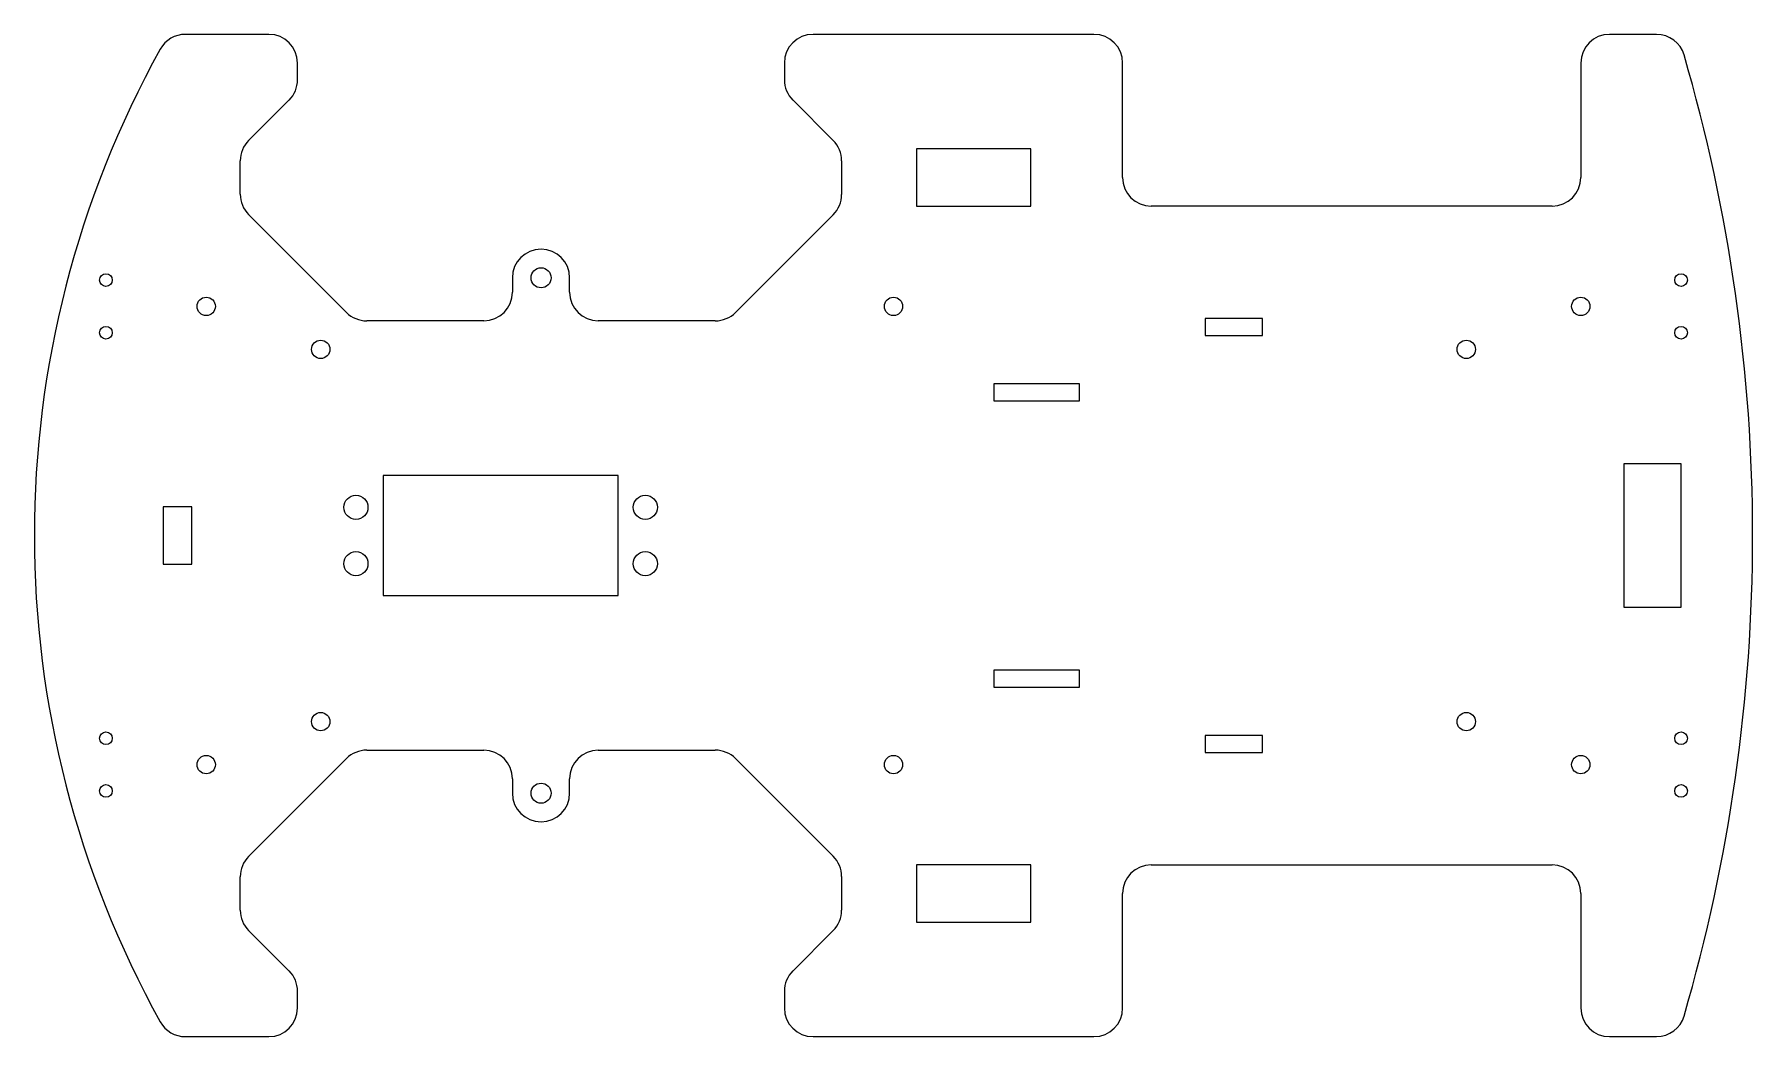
# Model space of a CAD drawing. Header units: millimetres. Extents: x -150 to 150, y -88 to 88.
import ezdxf

# ---------------------------------------------------------------- set-up
doc = ezdxf.new("R2010")
doc.units = ezdxf.units.MM

msp = doc.modelspace()

# ---------------------------------------------------------------- linework, layer by layer
at = {"color": 7, "linetype": 'Continuous', "lineweight": 25}
for p, q in [((-109.05, 87.5), (-123.64, 87.5)), ((35, 87.5), (-14.05, 87.5)), ((133.23, 87.5), (125, 87.5)), ((-104.05, 79.57), (-104.05, 82.5)), ((-19.05, 82.5), (-19.05, 79.57)), ((40, 62.5), (40, 82.5)), ((120, 82.5), (120, 62.5)), ((-112.59, 68.96), (-105.52, 76.04)), ((-17.59, 76.04), (-10.52, 68.96)), ((24, 67.5), (4, 67.5)), ((4, 67.5), (4, 57.5)), ((24, 57.5), (24, 67.5)), ((-114.05, 59.57), (-114.05, 65.43)), ((-9.05, 65.43), (-9.05, 59.54)), ((4, 57.5), (24, 57.5)), ((115, 57.5), (45, 57.5)), ((-95.5, 38.95), (-112.59, 56.04)), ((-10.52, 56), (-27.57, 38.95)), ((-66.54, 45), (-66.54, 42.48)), ((-56.54, 42.48), (-56.54, 45)), ((-71.54, 37.48), (-91.97, 37.48)), ((-31.11, 37.48), (-51.54, 37.48)), ((64.4, 37.9), (54.4, 37.9)), ((54.4, 37.9), (54.4, 34.9)), ((64.4, 34.9), (64.4, 37.9)), ((54.4, 34.9), (64.4, 34.9)), ((32.5, 26.5), (17.5, 26.5)), ((17.5, 26.5), (17.5, 23.5)), ((32.5, 23.5), (32.5, 26.5)), ((17.5, 23.5), (32.5, 23.5)), ((137.5, 12.5), (127.5, 12.5)), ((127.5, 12.5), (127.5, -12.5)), ((137.5, -12.5), (137.5, 12.5)), ((-48.09, 10.5), (-89.09, 10.5)), ((-89.09, 10.5), (-89.09, -10.5)), ((-48.09, -10.5), (-48.09, 10.5)), ((-122.5, 5), (-127.5, 5)), ((-127.5, 5), (-127.5, -5)), ((-122.5, -5), (-122.5, 5)), ((-127.5, -5), (-122.5, -5)), ((-89.09, -10.5), (-48.09, -10.5)), ((127.5, -12.5), (137.5, -12.5)), ((32.5, -23.5), (17.5, -23.5)), ((17.5, -23.5), (17.5, -26.5)), ((32.5, -26.5), (32.5, -23.5)), ((17.5, -26.5), (32.5, -26.5)), ((64.4, -34.9), (54.4, -34.9)), ((54.4, -34.9), (54.4, -37.9)), ((64.4, -37.9), (64.4, -34.9)), ((-112.59, -56.04), (-95.5, -38.95)), ((-91.97, -37.48), (-71.54, -37.48)), ((-51.54, -37.48), (-31.11, -37.48)), ((-27.57, -38.95), (-10.52, -56)), ((54.4, -37.9), (64.4, -37.9)), ((-66.54, -42.48), (-66.54, -45)), ((-56.54, -45), (-56.54, -42.48)), ((-114.05, -65.43), (-114.05, -59.57)), ((-9.05, -59.54), (-9.05, -65.43)), ((24, -57.5), (4, -57.5)), ((4, -57.5), (4, -67.5)), ((24, -67.5), (24, -57.5)), ((45, -57.5), (115, -57.5)), ((40, -82.5), (40, -62.5)), ((120, -62.5), (120, -82.5)), ((-105.52, -76.04), (-112.59, -68.96)), ((-10.52, -68.96), (-17.59, -76.04)), ((4, -67.5), (24, -67.5)), ((-104.05, -82.5), (-104.05, -79.57)), ((-19.05, -79.57), (-19.05, -82.5)), ((-123.64, -87.5), (-109.05, -87.5)), ((-14.05, -87.5), (35, -87.5)), ((125, -87.5), (133.23, -87.5))]:
    msp.add_line(p, q, dxfattribs=at)
for centre, radius in [((-137.5, 44.6), 1.1), ((-61.54, 45), 1.75), ((137.5, 44.6), 1.1), ((-120, 40), 1.6), ((0, 40), 1.6), ((120, 40), 1.6), ((-137.5, 35.4), 1.1), ((137.5, 35.4), 1.1), ((-100, 32.5), 1.6), ((100, 32.5), 1.6), ((-93.85, 4.92), 2.1), ((-43.33, 4.92), 2.1), ((-93.85, -4.92), 2.1), ((-43.33, -4.92), 2.1), ((-100, -32.5), 1.6), ((100, -32.5), 1.6), ((-137.5, -35.4), 1.1), ((137.5, -35.4), 1.1), ((-120, -40), 1.6), ((0, -40), 1.6), ((120, -40), 1.6), ((-137.5, -44.6), 1.1), ((-61.54, -45), 1.75), ((137.5, -44.6), 1.1)]:
    msp.add_circle(centre, radius, dxfattribs=at)
for centre, radius, start, end in [((-123.64, 82.5), 5, 90, 150.9683), ((-109.05, 82.5), 5, 0, 90), ((-14.05, 82.5), 5, 90, 180), ((35, 82.5), 5, 0, 90), ((125, 82.5), 5, 90, 180), ((133.23, 82.5), 5, 16.24, 90), ((25, 0), 175, 150.9683, 209.0317), ((-150, 0), 300, 343.76, 16.24), ((-109.05, 79.57), 5, 315, 0), ((-14.05, 79.57), 5, 180, 225), ((-109.05, 65.43), 5, 135, 180), ((-14.05, 65.43), 5, 0, 45), ((45, 62.5), 5, 180, 270), ((115, 62.5), 5, 270, 0), ((-109.05, 59.57), 5, 180, 225), ((-14.05, 59.54), 5, 315, 0), ((-61.54, 45), 5, 0, 180), ((-71.54, 42.48), 5, 270, 0), ((-51.54, 42.48), 5, 180, 270), ((-91.97, 42.48), 5, 225, 270), ((-31.11, 42.48), 5, 270, 315), ((-91.97, -42.48), 5, 90, 135), ((-71.54, -42.48), 5, 0, 90), ((-51.54, -42.48), 5, 90, 180), ((-31.11, -42.48), 5, 45, 90), ((-61.54, -45), 5, 180, 0), ((-109.05, -59.57), 5, 135, 180), ((-14.05, -59.54), 5, 0, 45), ((45, -62.5), 5, 90, 180), ((115, -62.5), 5, 0, 90), ((-109.05, -65.43), 5, 180, 225), ((-14.05, -65.43), 5, 315, 0), ((-109.05, -79.57), 5, 0, 45), ((-14.05, -79.57), 5, 135, 180), ((-109.05, -82.5), 5, 270, 0), ((-14.05, -82.5), 5, 180, 270), ((35, -82.5), 5, 270, 0), ((125, -82.5), 5, 180, 270), ((133.23, -82.5), 5, 270, 343.76), ((-123.64, -82.5), 5, 209.0317, 270)]:
    msp.add_arc(centre, radius, start, end, dxfattribs=at)

doc.saveas('drawing.dxf')
